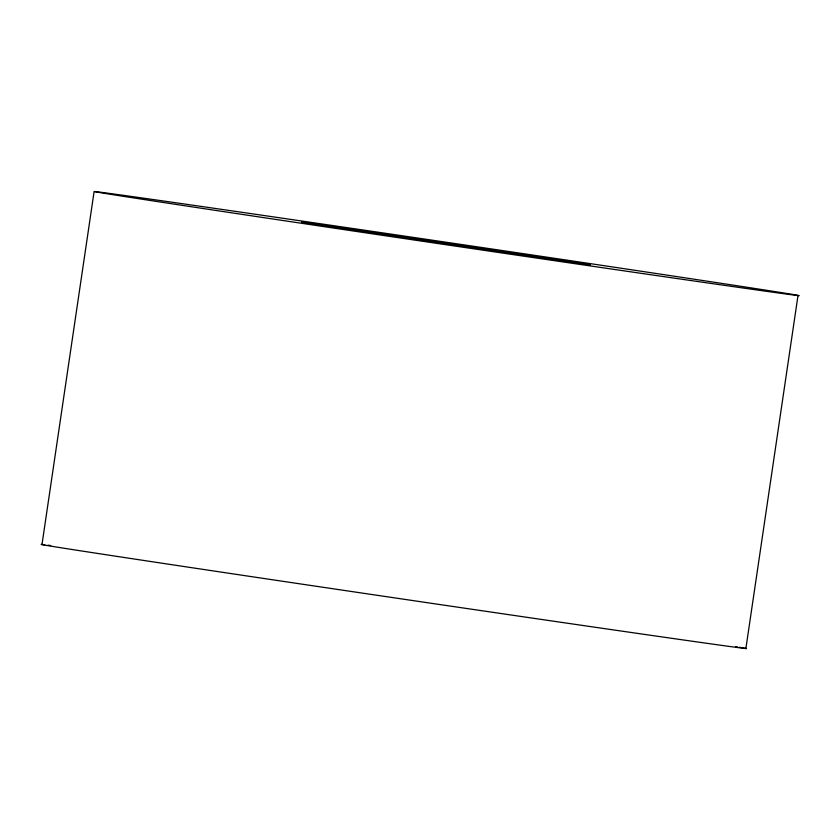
<?xml version="1.0" encoding="UTF-8"?>
<svg xmlns="http://www.w3.org/2000/svg" width="840" height="840" viewBox="0 0 840 840"><rect width="100%" height="100%" fill="white"/><g stroke="black" fill="none" stroke-linecap="round" stroke-linejoin="round"><path stroke-width="1.26" d="M42 544.446L94.133 191.415M745.868 648.585L798 295.554A356.864 1.25 8.4 0 0 294.242 219.922A356.864 1.25 8.4 0 0 245.952 214.966A356.864 1.25 8.4 0 0 798 295.554M739.484 647.283A356.864 1.25 8.4 0 1 404.124 599.277A356.864 1.25 8.4 0 1 44.793 544.772M48.017 545.181A356.864 1.25 8.4 0 1 50.705 545.538M735.651 646.663A356.864 1.25 8.4 0 1 737.667 646.989M309.645 223.167L301.77 222.138L590.363 264.831L309.645 223.167"/></g></svg>
